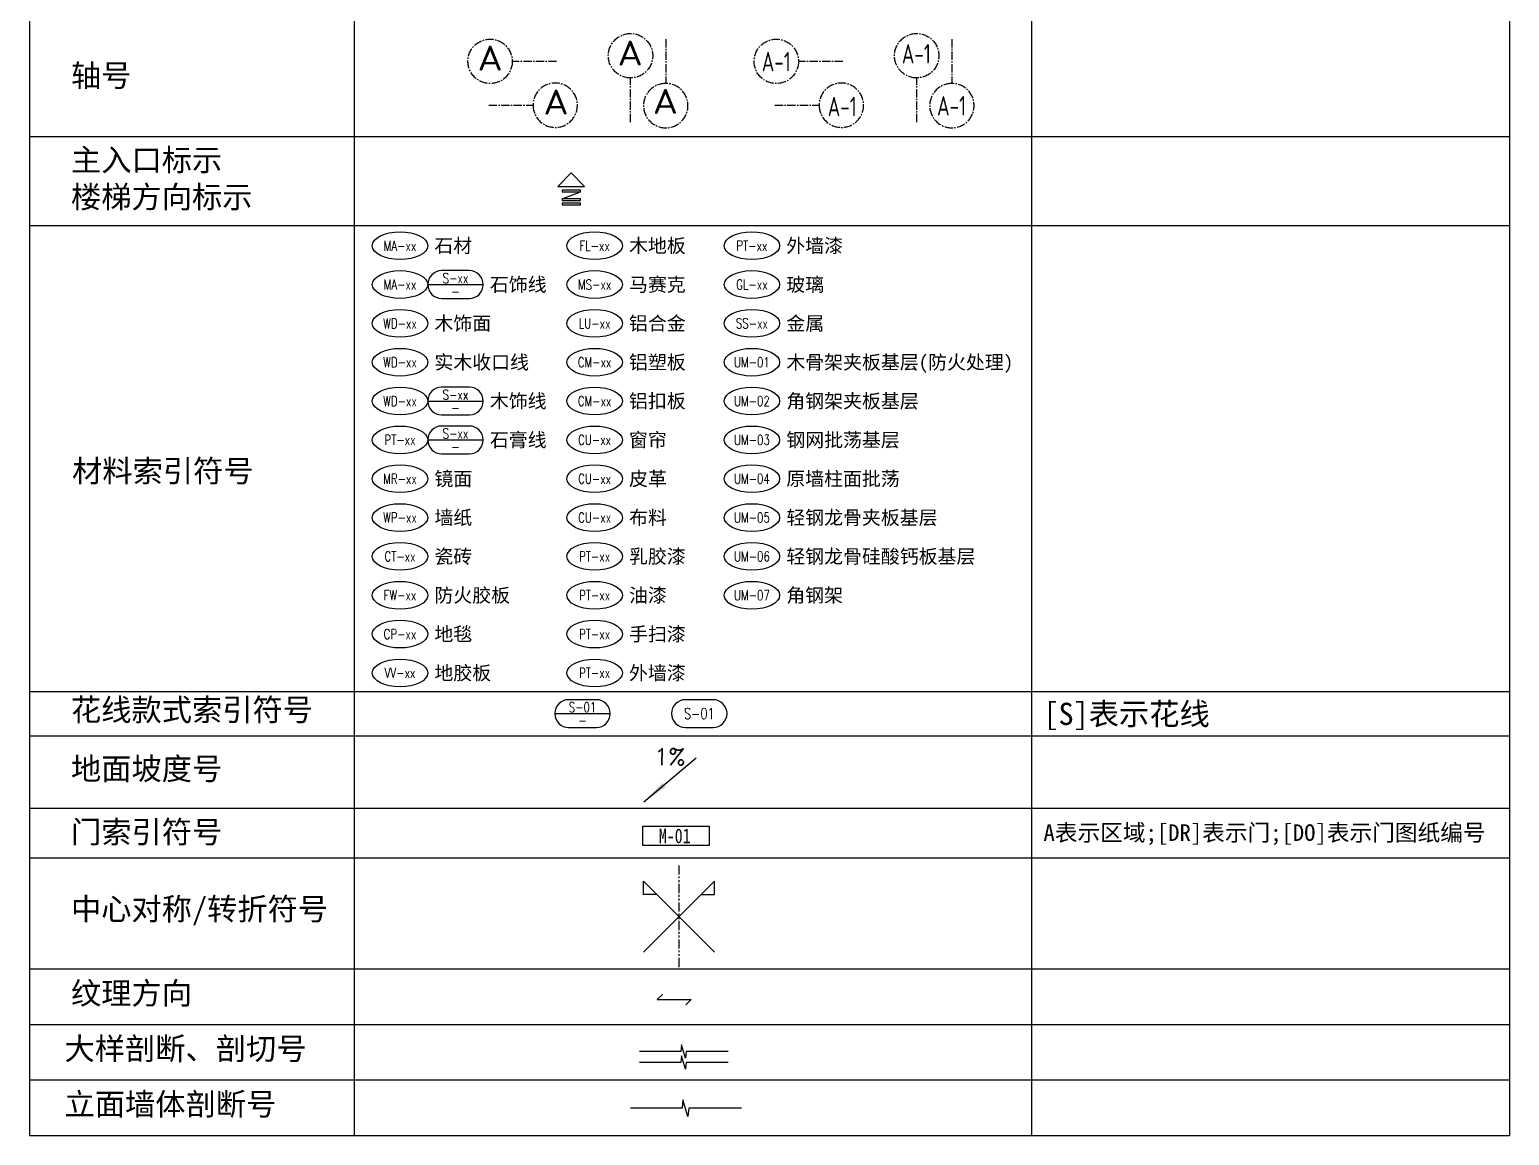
# Model space of a CAD drawing. Header units: millimetres. Extents: x -235126 to 312941, y -228449 to 114042.
# Drawn here: x -164245 to -163444, y 35428 to 36026 of the extents above; entities that cross this region are included whole.
import ezdxf
from ezdxf.enums import TextEntityAlignment as Align

# ---------------------------------------------------------------- set-up
doc = ezdxf.new("R2010")
doc.units = ezdxf.units.MM
doc.header["$LTSCALE"] = 800
doc.linetypes.add('CENTER2', pattern=[1.125, 0.75, -0.125, 0.125, -0.125])
doc.linetypes.add('PHANTOM2', pattern=[1.25, 0.625, -0.125, 0.125, -0.125, 0.125, -0.125])
doc.layers.add('AXIS', color=3, linetype='Continuous')
doc.layers.add('FC-地坪铺贴', color=8, linetype='Continuous')
doc.styles.add('HAN', font='romans', dxfattribs={"bigfont": 'hzdx.shx'})
doc.styles.add('HZDX', font='isocp3.shx', dxfattribs={"width": 0.8, "bigfont": 'hzdx.shx'})
doc.styles.add('ISO', font='ISOCP.shx', dxfattribs={"width": 0.75})
doc.styles.add('LINEDRAW', font='txt.shx', dxfattribs={"width": 0.7, "bigfont": '1.shx'})
doc.styles.add('TXT', font='txt.shx')
doc.styles.add('宋-ZY', font='')
doc.styles.add('繁线体', font='simhei.ttf')
doc.styles.add('黑体', font='simhei.ttf', dxfattribs={"width": 0.8})
doc.styles.get('宋-ZY').set_extended_font_data('SimSun')

# ---------------------------------------------------------------- blocks, each defined once
blk = doc.blocks.new('MH3.5')
at = {"color": 2}
blk.add_lwpolyline([(12, -1.75), (0, -1.75), (0, 1.75), (12, 1.75)], close=True, dxfattribs=at)
at = {"color": 4, "ltscale": 2, "style": 'HZDX', "width": 0.8}
blk.add_attdef('CH+2.400', text='', height=2.64, dxfattribs=at).set_placement((5.78, 0.01), align=Align.MIDDLE_CENTER)
blk = doc.blocks.new('MARK-IN')
for p, q in [((-120, -123), (0, 0)), ((0, 0), (120, -123)), ((-120, -123), (120, -123)), ((-83, -235), (83, -171))]:
    blk.add_line(p, q)
for points in [[(83, -171), (83, -156), (-83, -156), (-83, -171)], [(83, -250), (83, -235), (-83, -235), (-83, -250)], [(83, -289), (83, -273), (-83, -273), (-83, -289)]]:
    blk.add_lwpolyline(points, close=True)
blk = doc.blocks.new('A$C48007FC5')
at = {"color": 2}
blk.add_line((0, 0), (9.47, 7.93), dxfattribs=at)
blk.add_solid([(0, 0), (3.37, 3.45), (3.99, 2.71)], dxfattribs=at)
at = {"color": 7, "style": 'HAN'}
blk.add_text('1%', height=3, rotation=359.7652, dxfattribs=at).set_placement((1.87, 6.61))
blk = doc.blocks.new('MARK-S-2')
at = {"color": 0}
blk.add_lwpolyline([(7.5, 2.5), (2.5, 2.5, 1), (2.5, -2.5), (7.5, -2.5, 1)], format="xyb", close=True, dxfattribs=at)
at = {"color": 7, "style": 'LINEDRAW', "width": 0.75}
blk.add_attdef('S-01', text='', height=2, dxfattribs=at).set_placement((5, 0), align=Align.MIDDLE_CENTER)
blk = doc.blocks.new('MARK-S-1')
blk.add_line((0, 0), (10, 0))
at = {"color": 0}
blk.add_lwpolyline([(7.5, 2.5), (2.5, 2.5, 1), (2.5, -2.5), (7.5, -2.5, 1)], format="xyb", close=True, dxfattribs=at)
at = {"color": 7, "style": 'LINEDRAW', "width": 0.75}
for tag, p in [('S-01', (5, 1.15)), ('-', (5, -1.23))]:
    blk.add_attdef(tag, text='', height=1.8, dxfattribs=at).set_placement(p, align=Align.MIDDLE_CENTER)
blk = doc.blocks.new('MARK-ME-M1')
blk.add_ellipse((5, 0), major_axis=(5, 0), ratio=0.5)
at = {"color": 7, "style": '宋-ZY'}
blk.add_attdef('MA-XX', text='', height=1.88, dxfattribs=at).set_placement((5, 0), align=Align.MIDDLE_CENTER)
blk.add_attdef('材料', text='', height=2.5, dxfattribs=at).set_placement((11.2, 0), align=Align.MIDDLE_LEFT)
blk = doc.blocks.new('MARK-ME-M2')
blk.add_line((10, 0), (20, 0))
blk.add_lwpolyline([(17.5, 2.5), (12.5, 2.5, 1), (12.5, -2.5), (17.5, -2.5, 1)], format="xyb", close=True)
blk.add_ellipse((5, 0), major_axis=(5, 0), ratio=0.5)
at = {"color": 2, "style": 'TXT', "width": 0.75}
for tag, p in [('MA-XX', (5, 0)), ('S-01', (15, 1.15)), ('-', (15, -1.23))]:
    blk.add_attdef(tag, text='', height=1.8, dxfattribs=at).set_placement(p, align=Align.MIDDLE_CENTER)
at = {"color": 7, "style": '宋-ZY'}
blk.add_attdef('材料', text='', height=2.5, dxfattribs=at).set_placement((21.2, 0), align=Align.MIDDLE_LEFT)
blk = doc.blocks.new('ZHTHA1')
at = {"color": 8, "linetype": 'CENTER2', "ltscale": 0.0025}
blk.add_line((0, 0), (-8, 0), dxfattribs=at)
blk.add_ellipse((-12, 0), major_axis=(2.83, 2.83), ratio=1, start_param=5.497787, end_param=11.780972, dxfattribs=at)
at = {"color": 7, "style": 'ISO', "width": 1.25}
blk.add_attdef('A', text='', height=4.5, dxfattribs=at).set_placement((-12, -3.03), align=Align.BOTTOM_CENTER)

msp = doc.modelspace()

# ---------------------------------------------------------------- linework, layer by layer
for p, q in [((-164244.68, 36505.46), (-164244.68, 35428.35)), ((-164069.1, 36505.46), (-164069.1, 35428.35)), ((-163702.64, 36505.46), (-163702.64, 35428.35)), ((-163444.13, 36505.46), (-163444.13, 35428.35)), ((-164244.68, 35968.35), (-163444.13, 35968.35)), ((-164244.68, 35968.35), (-163444.13, 35968.35)), ((-164244.68, 35920.35), (-163444.13, 35920.35)), ((-164244.68, 35920.35), (-163444.13, 35920.35)), ((-164244.68, 35668.35), (-163444.13, 35668.35)), ((-164244.68, 35668.35), (-163444.13, 35668.35)), ((-164244.68, 35668.35), (-163444.13, 35668.35)), ((-164244.68, 35644.35), (-163444.13, 35644.35)), ((-164244.68, 35644.35), (-163444.13, 35644.35)), ((-164244.68, 35644.35), (-163444.13, 35644.35)), ((-164244.68, 35605.35), (-163444.13, 35605.35)), ((-164244.68, 35605.35), (-163444.13, 35605.35)), ((-164244.68, 35605.35), (-163444.13, 35605.35)), ((-164244.68, 35605.35), (-163444.13, 35605.35)), ((-164244.68, 35605.35), (-163444.13, 35605.35)), ((-164244.68, 35605.35), (-163444.13, 35605.35)), ((-164244.68, 35605.35), (-163444.13, 35605.35)), ((-164244.68, 35578.35), (-163444.13, 35578.35)), ((-164244.68, 35518.35), (-163444.13, 35518.35)), ((-164244.68, 35518.35), (-163444.13, 35518.35)), ((-164244.68, 35518.35), (-163444.13, 35518.35)), ((-164244.68, 35488.35), (-163444.13, 35488.35)), ((-164244.68, 35458.35), (-163444.13, 35458.35)), ((-164244.68, 35428.35), (-163444.13, 35428.35))]:
    msp.add_line(p, q)
at = {"color": 253, "linetype": 'PHANTOM2', "ltscale": 0.01}
msp.add_line((-163893.37, 35574.35), (-163893.37, 35518.47), dxfattribs=at)
msp.add_lwpolyline([(-163877.34, 35941.76, 0, 0, 0), (-163845.71, 35941.76, 3.6, 0, 0), (-163831.62, 35941.76, 0, 0, 0)], format="xyseb")
at = {"color": 2}
for points in [[(-163905.37, 35558.53), (-163912.57, 35558.53), (-163912.57, 35565.73), (-163874.17, 35527.33)], [(-163881.37, 35558.53), (-163874.17, 35558.53), (-163874.17, 35565.73), (-163912.57, 35527.33)]]:
    msp.add_lwpolyline(points, dxfattribs=at)
at = {"color": 7}
for points in [[(-163866.68, 35473.79), (-163889.57, 35473.79), (-163889.93, 35470.19), (-163892.09, 35477.39), (-163892.45, 35473.79), (-163914.71, 35473.79)], [(-163866.68, 35467.79), (-163889.57, 35467.79), (-163889.93, 35464.19), (-163892.09, 35471.39), (-163892.45, 35467.79), (-163914.71, 35467.79)], [(-163859.49, 35443.13), (-163888.1, 35443.13), (-163888.55, 35438.63), (-163891.25, 35447.63), (-163891.7, 35443.13), (-163919.52, 35443.13)]]:
    msp.add_lwpolyline(points, dxfattribs=at)
at = {"layer": 'FC-地坪铺贴', "color": 7}
msp.add_lwpolyline([(-163902.38, 35504.51), (-163905.15, 35501.76), (-163886.83, 35501.76), (-163889.6, 35499.02)], dxfattribs=at)

# ---------------------------------------------------------------- block references
for name, p, xscale, yscale, zscale in [('MARK-IN', (-163951.64, 35948.82), 0.0600000000013097, 0.0600000000013097, 0.0600000000013097), ('A$C48007FC5', (-163912.44, 35608.69), 3, 3, 3)]:
    msp.add_blockref(name, p, dxfattribs=dict(xscale=xscale, yscale=yscale, zscale=zscale))
ref = msp.add_blockref('MARK-ME-M1', (-164059.28, 35909.4), dxfattribs=dict(xscale=3, yscale=3, zscale=3))
ref.add_attrib('材料', '石材', dxfattribs={"color": 7, "height": 7.5, "style": '宋-ZY'}).set_placement((-164025.68, 35909.4), align=Align.MIDDLE_LEFT)
ref.add_attrib('MA-XX', 'MA-xx', dxfattribs={"color": 2, "height": 5.4, "style": 'TXT', "width": 0.75}).set_placement((-164044.28, 35909.4), align=Align.MIDDLE_CENTER)
ref = msp.add_blockref('MARK-ME-M1', (-163954.01, 35909.4), dxfattribs=dict(xscale=3, yscale=3, zscale=3))
ref.add_attrib('材料', '木地板', dxfattribs={"color": 7, "height": 7.5, "style": '宋-ZY'}).set_placement((-163920.41, 35909.4), align=Align.MIDDLE_LEFT)
ref.add_attrib('MA-XX', 'FL-xx', dxfattribs={"color": 2, "height": 5.4, "style": 'TXT', "width": 0.75}).set_placement((-163939.01, 35909.4), align=Align.MIDDLE_CENTER)
ref = msp.add_blockref('MARK-ME-M1', (-163868.92, 35909.4), dxfattribs=dict(xscale=3, yscale=3, zscale=3))
ref.add_attrib('材料', '外墙漆', dxfattribs={"color": 7, "height": 7.5, "style": '宋-ZY'}).set_placement((-163835.32, 35909.4), align=Align.MIDDLE_LEFT)
ref.add_attrib('MA-XX', 'PT-xx', dxfattribs={"color": 2, "height": 5.4, "style": 'TXT', "width": 0.75}).set_placement((-163853.92, 35909.4), align=Align.MIDDLE_CENTER)
at = {"xscale": 3, "yscale": 3, "zscale": 3}
for p, values in [((-164059.28, 35888.4), {'MA-XX': 'MA-xx', '-': '-', 'S-01': 'S-xx', '材料': '石饰线'}), ((-164059.28, 35825.4), {'MA-XX': 'WD-xx', '-': '-', 'S-01': 'S-xx', '材料': '木饰线'}), ((-164059.28, 35804.4), {'MA-XX': 'PT-xx', '-': '-', 'S-01': 'S-xx', '材料': '石膏线'})]:
    msp.add_blockref('MARK-ME-M2', p, dxfattribs=at).add_auto_attribs(values)
ref = msp.add_blockref('MARK-ME-M1', (-163954.01, 35888.4), dxfattribs=dict(xscale=3, yscale=3, zscale=3))
ref.add_attrib('材料', '马赛克', dxfattribs={"color": 7, "height": 7.5, "style": '宋-ZY'}).set_placement((-163920.41, 35888.4), align=Align.MIDDLE_LEFT)
ref.add_attrib('MA-XX', 'MS-xx', dxfattribs={"color": 2, "height": 5.4, "style": 'TXT', "width": 0.75}).set_placement((-163939.01, 35888.4), align=Align.MIDDLE_CENTER)
ref = msp.add_blockref('MARK-ME-M1', (-163868.92, 35888.4), dxfattribs=dict(xscale=3, yscale=3, zscale=3))
ref.add_attrib('材料', '玻璃', dxfattribs={"color": 7, "height": 7.5, "style": '宋-ZY'}).set_placement((-163835.32, 35888.4), align=Align.MIDDLE_LEFT)
ref.add_attrib('MA-XX', 'GL-xx', dxfattribs={"color": 2, "height": 5.4, "style": 'TXT', "width": 0.75}).set_placement((-163853.92, 35888.4), align=Align.MIDDLE_CENTER)
ref = msp.add_blockref('MARK-ME-M1', (-164059.28, 35867.4), dxfattribs=dict(xscale=3, yscale=3, zscale=3))
ref.add_attrib('材料', '木饰面', dxfattribs={"color": 7, "height": 7.5, "style": '宋-ZY'}).set_placement((-164025.68, 35867.4), align=Align.MIDDLE_LEFT)
ref.add_attrib('MA-XX', 'WD-xx', dxfattribs={"color": 2, "height": 5.4, "style": 'TXT', "width": 0.75}).set_placement((-164044.28, 35867.4), align=Align.MIDDLE_CENTER)
ref = msp.add_blockref('MARK-ME-M1', (-163954.01, 35867.4), dxfattribs=dict(xscale=3, yscale=3, zscale=3))
ref.add_attrib('材料', '铝合金', dxfattribs={"color": 7, "height": 7.5, "style": '宋-ZY'}).set_placement((-163920.41, 35867.4), align=Align.MIDDLE_LEFT)
ref.add_attrib('MA-XX', 'LU-xx', dxfattribs={"color": 2, "height": 5.4, "style": 'TXT', "width": 0.75}).set_placement((-163939.01, 35867.4), align=Align.MIDDLE_CENTER)
ref = msp.add_blockref('MARK-ME-M1', (-163868.92, 35867.4), dxfattribs=dict(xscale=3, yscale=3, zscale=3))
ref.add_attrib('材料', '金属', dxfattribs={"color": 7, "height": 7.5, "style": '宋-ZY'}).set_placement((-163835.32, 35867.4), align=Align.MIDDLE_LEFT)
ref.add_attrib('MA-XX', 'SS-xx', dxfattribs={"color": 2, "height": 5.4, "style": 'TXT', "width": 0.75}).set_placement((-163853.92, 35867.4), align=Align.MIDDLE_CENTER)
ref = msp.add_blockref('MARK-ME-M1', (-164059.28, 35846.4), dxfattribs=dict(xscale=3, yscale=3, zscale=3))
ref.add_attrib('材料', '实木收口线', dxfattribs={"color": 7, "height": 7.5, "style": '宋-ZY'}).set_placement((-164025.68, 35846.4), align=Align.MIDDLE_LEFT)
ref.add_attrib('MA-XX', 'WD-xx', dxfattribs={"color": 2, "height": 5.4, "style": 'TXT', "width": 0.75}).set_placement((-164044.28, 35846.4), align=Align.MIDDLE_CENTER)
ref = msp.add_blockref('MARK-ME-M1', (-163954.01, 35846.4), dxfattribs=dict(xscale=3, yscale=3, zscale=3))
ref.add_attrib('材料', '铝塑板', dxfattribs={"color": 7, "height": 7.5, "style": '宋-ZY'}).set_placement((-163920.41, 35846.4), align=Align.MIDDLE_LEFT)
ref.add_attrib('MA-XX', 'CM-xx', dxfattribs={"color": 2, "height": 5.4, "style": 'TXT', "width": 0.75}).set_placement((-163939.01, 35846.4), align=Align.MIDDLE_CENTER)
ref = msp.add_blockref('MARK-ME-M1', (-163868.92, 35846.4), dxfattribs=dict(xscale=3, yscale=3, zscale=3))
ref.add_attrib('材料', '木骨架夹板基层(防火处理)', dxfattribs={"color": 7, "height": 7.5, "style": '宋-ZY'}).set_placement((-163835.32, 35846.4), align=Align.MIDDLE_LEFT)
ref.add_attrib('MA-XX', 'UM-01', dxfattribs={"color": 2, "height": 5.4, "style": 'TXT', "width": 0.75}).set_placement((-163853.92, 35846.4), align=Align.MIDDLE_CENTER)
ref = msp.add_blockref('MARK-ME-M1', (-163954.01, 35825.4), dxfattribs=dict(xscale=3, yscale=3, zscale=3))
ref.add_attrib('材料', '铝扣板', dxfattribs={"color": 7, "height": 7.5, "style": '宋-ZY'}).set_placement((-163920.41, 35825.4), align=Align.MIDDLE_LEFT)
ref.add_attrib('MA-XX', 'CM-xx', dxfattribs={"color": 2, "height": 5.4, "style": 'TXT', "width": 0.75}).set_placement((-163939.01, 35825.4), align=Align.MIDDLE_CENTER)
ref = msp.add_blockref('MARK-ME-M1', (-163868.92, 35825.4), dxfattribs=dict(xscale=3, yscale=3, zscale=3))
ref.add_attrib('材料', '角钢架夹板基层', dxfattribs={"color": 7, "height": 7.5, "style": '宋-ZY'}).set_placement((-163835.32, 35825.4), align=Align.MIDDLE_LEFT)
ref.add_attrib('MA-XX', 'UM-02', dxfattribs={"color": 2, "height": 5.4, "style": 'TXT', "width": 0.75}).set_placement((-163853.92, 35825.4), align=Align.MIDDLE_CENTER)
ref = msp.add_blockref('MARK-ME-M1', (-163954.01, 35804.4), dxfattribs=dict(xscale=3, yscale=3, zscale=3))
ref.add_attrib('材料', '窗帘', dxfattribs={"color": 7, "height": 7.5, "style": '宋-ZY'}).set_placement((-163920.41, 35804.4), align=Align.MIDDLE_LEFT)
ref.add_attrib('MA-XX', 'CU-xx', dxfattribs={"color": 2, "height": 5.4, "style": 'TXT', "width": 0.75}).set_placement((-163939.01, 35804.4), align=Align.MIDDLE_CENTER)
ref = msp.add_blockref('MARK-ME-M1', (-163868.92, 35804.4), dxfattribs=dict(xscale=3, yscale=3, zscale=3))
ref.add_attrib('材料', '钢网批荡基层', dxfattribs={"color": 7, "height": 7.5, "style": '宋-ZY'}).set_placement((-163835.32, 35804.4), align=Align.MIDDLE_LEFT)
ref.add_attrib('MA-XX', 'UM-03', dxfattribs={"color": 2, "height": 5.4, "style": 'TXT', "width": 0.75}).set_placement((-163853.92, 35804.4), align=Align.MIDDLE_CENTER)
ref = msp.add_blockref('MARK-ME-M1', (-164059.28, 35783.4), dxfattribs=dict(xscale=3, yscale=3, zscale=3))
ref.add_attrib('材料', '镜面', dxfattribs={"color": 7, "height": 7.5, "style": '宋-ZY'}).set_placement((-164025.68, 35783.4), align=Align.MIDDLE_LEFT)
ref.add_attrib('MA-XX', 'MR-xx', dxfattribs={"color": 2, "height": 5.4, "style": 'TXT', "width": 0.75}).set_placement((-164044.28, 35783.4), align=Align.MIDDLE_CENTER)
ref = msp.add_blockref('MARK-ME-M1', (-163954.01, 35783.4), dxfattribs=dict(xscale=3, yscale=3, zscale=3))
ref.add_attrib('材料', '皮革', dxfattribs={"color": 7, "height": 7.5, "style": '宋-ZY'}).set_placement((-163920.41, 35783.4), align=Align.MIDDLE_LEFT)
ref.add_attrib('MA-XX', 'CU-xx', dxfattribs={"color": 2, "height": 5.4, "style": 'TXT', "width": 0.75}).set_placement((-163939.01, 35783.4), align=Align.MIDDLE_CENTER)
ref = msp.add_blockref('MARK-ME-M1', (-163868.92, 35783.4), dxfattribs=dict(xscale=3, yscale=3, zscale=3))
ref.add_attrib('材料', '原墙柱面批荡', dxfattribs={"color": 7, "height": 7.5, "style": '宋-ZY'}).set_placement((-163835.32, 35783.4), align=Align.MIDDLE_LEFT)
ref.add_attrib('MA-XX', 'UM-04', dxfattribs={"color": 2, "height": 5.4, "style": 'TXT', "width": 0.75}).set_placement((-163853.92, 35783.4), align=Align.MIDDLE_CENTER)
ref = msp.add_blockref('MARK-ME-M1', (-164059.28, 35762.4), dxfattribs=dict(xscale=3, yscale=3, zscale=3))
ref.add_attrib('材料', '墙纸', dxfattribs={"color": 7, "height": 7.5, "style": '宋-ZY'}).set_placement((-164025.68, 35762.4), align=Align.MIDDLE_LEFT)
ref.add_attrib('MA-XX', 'WP-xx', dxfattribs={"color": 2, "height": 5.4, "style": 'TXT', "width": 0.75}).set_placement((-164044.28, 35762.4), align=Align.MIDDLE_CENTER)
ref = msp.add_blockref('MARK-ME-M1', (-163953.99, 35762.4), dxfattribs=dict(xscale=3, yscale=3, zscale=3))
ref.add_attrib('材料', '布料', dxfattribs={"color": 7, "height": 7.5, "style": '宋-ZY'}).set_placement((-163920.39, 35762.4), align=Align.MIDDLE_LEFT)
ref.add_attrib('MA-XX', 'CU-xx', dxfattribs={"color": 2, "height": 5.4, "style": 'TXT', "width": 0.75}).set_placement((-163938.99, 35762.4), align=Align.MIDDLE_CENTER)
ref = msp.add_blockref('MARK-ME-M1', (-163868.92, 35762.4), dxfattribs=dict(xscale=3, yscale=3, zscale=3))
ref.add_attrib('材料', '轻钢龙骨夹板基层', dxfattribs={"color": 7, "height": 7.5, "style": '宋-ZY'}).set_placement((-163835.32, 35762.4), align=Align.MIDDLE_LEFT)
ref.add_attrib('MA-XX', 'UM-05', dxfattribs={"color": 2, "height": 5.4, "style": 'TXT', "width": 0.75}).set_placement((-163853.92, 35762.4), align=Align.MIDDLE_CENTER)
ref = msp.add_blockref('MARK-ME-M1', (-164059.28, 35741.4), dxfattribs=dict(xscale=3, yscale=3, zscale=3))
ref.add_attrib('材料', '瓷砖', dxfattribs={"color": 7, "height": 7.5, "style": '宋-ZY'}).set_placement((-164025.68, 35741.4), align=Align.MIDDLE_LEFT)
ref.add_attrib('MA-XX', 'CT-xx', dxfattribs={"color": 2, "height": 5.4, "style": 'TXT', "width": 0.75}).set_placement((-164044.28, 35741.4), align=Align.MIDDLE_CENTER)
ref = msp.add_blockref('MARK-ME-M1', (-163954.01, 35741.4), dxfattribs=dict(xscale=3, yscale=3, zscale=3))
ref.add_attrib('材料', '乳胶漆', dxfattribs={"color": 7, "height": 7.5, "style": '宋-ZY'}).set_placement((-163920.41, 35741.4), align=Align.MIDDLE_LEFT)
ref.add_attrib('MA-XX', 'PT-xx', dxfattribs={"color": 2, "height": 5.4, "style": 'TXT', "width": 0.75}).set_placement((-163939.01, 35741.4), align=Align.MIDDLE_CENTER)
ref = msp.add_blockref('MARK-ME-M1', (-163868.92, 35741.4), dxfattribs=dict(xscale=3, yscale=3, zscale=3))
ref.add_attrib('材料', '轻钢龙骨硅酸钙板基层', dxfattribs={"color": 7, "height": 7.5, "style": '宋-ZY'}).set_placement((-163835.32, 35741.4), align=Align.MIDDLE_LEFT)
ref.add_attrib('MA-XX', 'UM-06', dxfattribs={"color": 2, "height": 5.4, "style": 'TXT', "width": 0.75}).set_placement((-163853.92, 35741.4), align=Align.MIDDLE_CENTER)
ref = msp.add_blockref('MARK-ME-M1', (-164059.28, 35720.4), dxfattribs=dict(xscale=3, yscale=3, zscale=3))
ref.add_attrib('材料', '防火胶板', dxfattribs={"color": 7, "height": 7.5, "style": '宋-ZY'}).set_placement((-164025.68, 35720.4), align=Align.MIDDLE_LEFT)
ref.add_attrib('MA-XX', 'FW-xx', dxfattribs={"color": 2, "height": 5.4, "style": 'TXT', "width": 0.75}).set_placement((-164044.28, 35720.4), align=Align.MIDDLE_CENTER)
ref = msp.add_blockref('MARK-ME-M1', (-163954.01, 35720.4), dxfattribs=dict(xscale=3, yscale=3, zscale=3))
ref.add_attrib('材料', '油漆', dxfattribs={"color": 7, "height": 7.5, "style": '宋-ZY'}).set_placement((-163920.41, 35720.4), align=Align.MIDDLE_LEFT)
ref.add_attrib('MA-XX', 'PT-xx', dxfattribs={"color": 2, "height": 5.4, "style": 'TXT', "width": 0.75}).set_placement((-163939.01, 35720.4), align=Align.MIDDLE_CENTER)
ref = msp.add_blockref('MARK-ME-M1', (-163868.92, 35720.4), dxfattribs=dict(xscale=3, yscale=3, zscale=3))
ref.add_attrib('材料', '角钢架', dxfattribs={"color": 7, "height": 7.5, "style": '宋-ZY'}).set_placement((-163835.32, 35720.4), align=Align.MIDDLE_LEFT)
ref.add_attrib('MA-XX', 'UM-07', dxfattribs={"color": 2, "height": 5.4, "style": 'TXT', "width": 0.75}).set_placement((-163853.92, 35720.4), align=Align.MIDDLE_CENTER)
ref = msp.add_blockref('MARK-ME-M1', (-164059.28, 35699.4), dxfattribs=dict(xscale=3, yscale=3, zscale=3))
ref.add_attrib('材料', '地毯', dxfattribs={"color": 7, "height": 7.5, "style": '宋-ZY'}).set_placement((-164025.68, 35699.4), align=Align.MIDDLE_LEFT)
ref.add_attrib('MA-XX', 'CP-xx', dxfattribs={"color": 2, "height": 5.4, "style": 'TXT', "width": 0.75}).set_placement((-164044.28, 35699.4), align=Align.MIDDLE_CENTER)
ref = msp.add_blockref('MARK-ME-M1', (-163954.01, 35699.4), dxfattribs=dict(xscale=3, yscale=3, zscale=3))
ref.add_attrib('材料', '手扫漆', dxfattribs={"color": 7, "height": 7.5, "style": '宋-ZY'}).set_placement((-163920.41, 35699.4), align=Align.MIDDLE_LEFT)
ref.add_attrib('MA-XX', 'PT-xx', dxfattribs={"color": 2, "height": 5.4, "style": 'TXT', "width": 0.75}).set_placement((-163939.01, 35699.4), align=Align.MIDDLE_CENTER)
ref = msp.add_blockref('MARK-ME-M1', (-164059.28, 35678.4), dxfattribs=dict(xscale=3, yscale=3, zscale=3))
ref.add_attrib('材料', '地胶板', dxfattribs={"color": 7, "height": 7.5, "style": '宋-ZY'}).set_placement((-164025.68, 35678.4), align=Align.MIDDLE_LEFT)
ref.add_attrib('MA-XX', 'VV-xx', dxfattribs={"color": 2, "height": 5.4, "style": 'TXT', "width": 0.75}).set_placement((-164044.28, 35678.4), align=Align.MIDDLE_CENTER)
ref = msp.add_blockref('MARK-ME-M1', (-163954.01, 35678.4), dxfattribs=dict(xscale=3, yscale=3, zscale=3))
ref.add_attrib('材料', '外墙漆', dxfattribs={"color": 7, "height": 7.5, "style": '宋-ZY'}).set_placement((-163920.41, 35678.4), align=Align.MIDDLE_LEFT)
ref.add_attrib('MA-XX', 'PT-xx', dxfattribs={"color": 2, "height": 5.4, "style": 'TXT', "width": 0.75}).set_placement((-163939.01, 35678.4), align=Align.MIDDLE_CENTER)
ref = msp.add_blockref('MARK-S-1', (-163960.56, 35656.42), dxfattribs=dict(xscale=3, yscale=3, zscale=3))
ref.add_attrib('-', '-', dxfattribs={"color": 2, "height": 5.4, "style": 'LINEDRAW', "width": 0.75}).set_placement((-163945.56, 35652.73), align=Align.MIDDLE_CENTER)
ref.add_attrib('S-01', 'S-01', dxfattribs={"color": 2, "height": 5.4, "style": 'TXT', "width": 0.75}).set_placement((-163945.56, 35659.86), align=Align.MIDDLE_CENTER)
ref = msp.add_blockref('MARK-S-2', (-163897.38, 35656.42), dxfattribs=dict(xscale=3, yscale=3, zscale=3))
ref.add_attrib('S-01', 'S-01', dxfattribs={"color": 2, "height": 6, "style": 'TXT', "width": 0.75}).set_placement((-163882.38, 35656.42), align=Align.MIDDLE_CENTER)
ref = msp.add_blockref('MH3.5', (-163913, 35590.28), dxfattribs=dict(xscale=3, yscale=3, zscale=3))
ref.add_attrib('CH+2.400', 'M-01', dxfattribs={"ltscale": 2, "height": 7.92, "style": '黑体', "width": 0.8}).set_placement((-163895.68, 35590.3), align=Align.MIDDLE_CENTER)
at = {"layer": 'AXIS'}
ref = msp.add_blockref('ZHTHA1', (-163959.55, 36009.07), dxfattribs=dict(at, xscale=3, yscale=3, zscale=3))
ref.add_attrib('A', 'A', dxfattribs={"layer": '0', "color": 2, "height": 13.5, "style": 'ISO', "width": 1.25}).set_placement((-163995.55, 35999.99), align=Align.BOTTOM_CENTER)
ref = msp.add_blockref('ZHTHA1', (-163919.6, 35976.11), dxfattribs=dict(at, xscale=3, yscale=3, zscale=3, rotation=269.9999999993746))
ref.add_attrib('A', 'A', dxfattribs={"layer": '0', "color": 2, "height": 13.5, "style": 'ISO', "width": 1.25}).set_placement((-163919.78, 36002.77), align=Align.BOTTOM_CENTER)
ref = msp.add_blockref('ZHTHA1', (-163900.54, 36021.13), dxfattribs=dict(at, xscale=-3, yscale=3, zscale=3, rotation=270.0000000009901))
ref.add_attrib('A', 'A', dxfattribs={"layer": '0', "color": 2, "height": 13.5, "style": 'ISO', "width": 1.25}).set_placement((-163900.73, 35976.64), align=Align.BOTTOM_CENTER)
ref = msp.add_blockref('ZHTHA1', (-163804.73, 36009.07), dxfattribs=dict(at, xscale=3, yscale=3, zscale=3))
ref.add_attrib('A', 'A-1', dxfattribs={"layer": '0', "color": 2, "height": 10.5, "style": 'ISO', "width": 0.8}).set_placement((-163840.73, 36000.52), align=Align.BOTTOM_CENTER)
ref = msp.add_blockref('ZHTHA1', (-163764.77, 35976.11), dxfattribs=dict(at, xscale=3, yscale=3, zscale=3, rotation=269.9999999993746))
ref.add_attrib('A', 'A-1', dxfattribs={"layer": '0', "color": 2, "height": 10.5, "style": 'ISO', "width": 0.8}).set_placement((-163764.96, 36004.77), align=Align.BOTTOM_CENTER)
ref = msp.add_blockref('ZHTHA1', (-163745.72, 36021.13), dxfattribs=dict(at, xscale=-3, yscale=3, zscale=3, rotation=270.0000000009901))
ref.add_attrib('A', 'A-1', dxfattribs={"layer": '0', "color": 2, "height": 10.5, "style": 'ISO', "width": 0.8}).set_placement((-163745.9, 35976.64), align=Align.BOTTOM_CENTER)
ref = msp.add_blockref('ZHTHA1', (-163996.33, 35985.34), dxfattribs=dict(at, xscale=-3, yscale=3, zscale=3))
ref.add_attrib('A', 'A', dxfattribs={"layer": '0', "color": 2, "height": 13.5, "rotation": 0, "style": 'ISO', "width": 1.25}).set_placement((-163959.89, 35976.26), align=Align.BOTTOM_CENTER)
ref = msp.add_blockref('ZHTHA1', (-163841.51, 35985.34), dxfattribs=dict(at, xscale=-3, yscale=3, zscale=3))
ref.add_attrib('A', 'A-1', dxfattribs={"layer": '0', "color": 2, "height": 10.5, "style": 'ISO', "width": 0.8}).set_placement((-163805.07, 35976.26), align=Align.BOTTOM_CENTER)

# ---------------------------------------------------------------- texts
at = {"attachment_point": 4, "style": '繁线体'}
for s, insert, char_height in [('轴号', (-164222.3, 36000.76), 12), ('主入口标示\\P楼梯方向标示', (-164222.3, 35945.09), 12), ('材料索引符号', (-164221.7, 35786.96), 12), ('花线款式索引符号', (-164222.3, 35657.81), 12), ('[S]表示花线', (-163696.19, 35654.86), 12), ('地面坡度号', (-164222.3, 35625.93), 12), ('门索引符号', (-164222.3, 35591.76), 12), ('A表示区域;[DR]表示门;[DO]表示门图纸编号', (-163696.19, 35590.9), 9), ('中心对称/转折符号', (-164222.3, 35549.31), 12), ('纹理方向', (-164222.3, 35504.55), 12), ('大样剖断、剖切号', (-164225.79, 35474.55), 12), ('立面墙体剖断号', (-164225.79, 35444.55), 12)]:
    msp.add_mtext(s, dxfattribs=dict(at, insert=insert, char_height=char_height))

doc.saveas('drawing.dxf')
